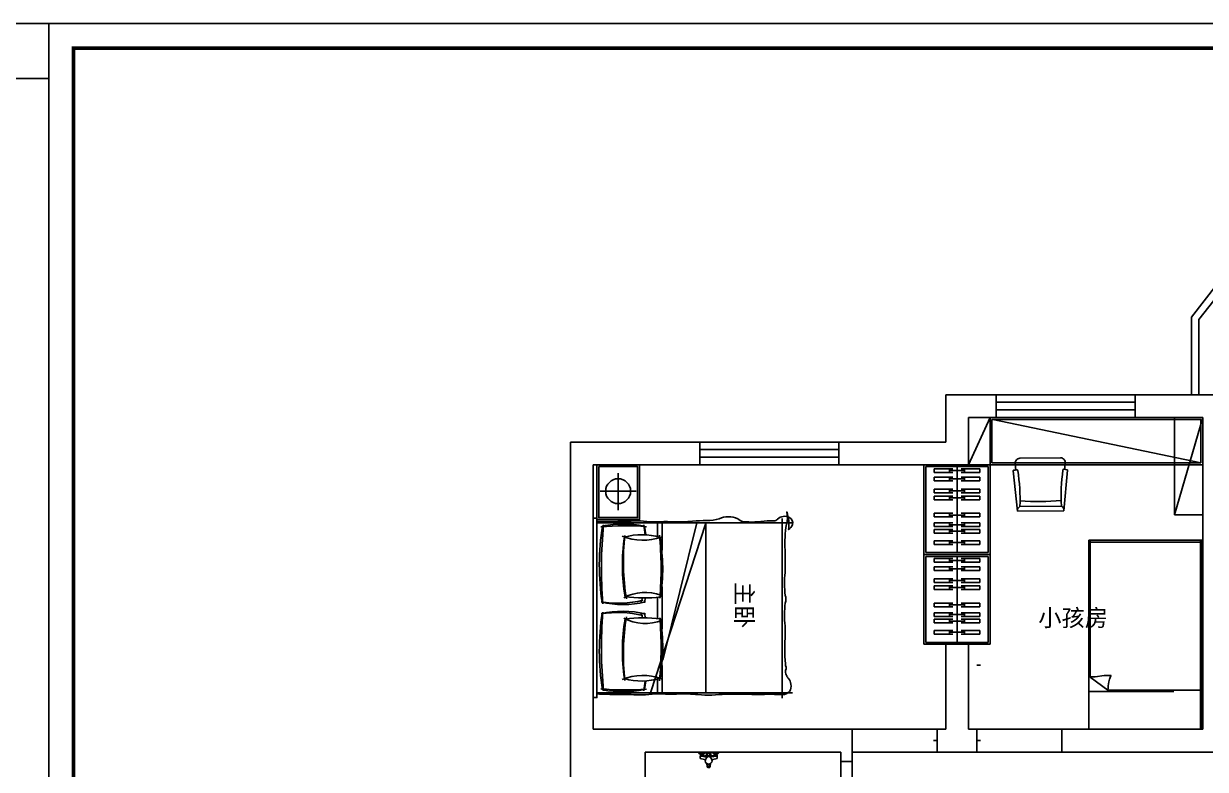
# Model space of a CAD drawing. Header units: millimetres. Extents: x 333665 to 510740, y -473522 to -395501.
# Drawn here: x 466472 to 478974, y -403392 to -395501 of the extents above; entities that cross this region are included whole.
import ezdxf

# ---------------------------------------------------------------- set-up
doc = ezdxf.new("R2010")
doc.units = ezdxf.units.MM
doc.layers.add('0-01图框模板说明', color=2, linetype='Continuous')
doc.layers.add('0-02图框细线', color=136, linetype='Continuous')
doc.styles.add('STYLE1', font='')
doc.styles.get('STYLE1').set_extended_font_data('SimSun')

msp = doc.modelspace()

# ---------------------------------------------------------------- linework, layer by layer
at = {"color": 250, "lineweight": -3}
for p, q in [((479229, -398088.6), (478826.4, -398606.3)), ((478826.4, -398606.3), (479229, -398088.6)), ((479268.1, -398168.6), (478906.4, -398633.7)), ((478826.4, -398606.3), (478826.4, -399428.6)), ((478826.4, -399428.6), (478826.4, -398606.3)), ((478906.4, -398633.7), (478906.4, -399428.6)), ((476226.4, -399428.6), (476761.4, -399428.6)), ((476226.4, -399428.6), (476226.4, -399928.6)), ((476226.4, -399928.6), (476226.4, -399428.6)), ((476226.4, -399428.6), (478826.4, -399428.6)), ((476761.4, -399428.6), (476761.4, -399668.6)), ((478231.4, -399428.6), (476761.4, -399428.6)), ((478231.4, -399428.6), (478231.4, -399668.6)), ((478231.4, -399428.6), (478826.4, -399428.6)), ((478826.4, -399428.6), (479411.4, -399428.6)), ((478231.4, -399508.6), (476761.4, -399508.6)), ((476761.4, -399668.6), (476466.4, -399668.6)), ((476466.4, -399668.6), (476466.4, -400168.6)), ((476696.4, -399668.6), (476466.4, -400168.6)), ((476696.4, -400168.6), (476696.4, -399668.6)), ((478946.4, -399668.6), (476696.4, -399668.6)), ((476696.4, -399668.6), (476696.4, -400168.6)), ((478926.4, -399688.6), (476716.4, -399688.6)), ((476716.4, -399688.6), (476716.4, -400148.6)), ((478926.4, -400148.6), (476726.4, -399688.6)), ((476761.4, -399588.6), (478231.4, -399588.6)), ((476761.4, -399668.6), (478231.4, -399668.6)), ((478231.4, -399668.6), (478946.4, -399668.6)), ((478646.4, -399668.6), (478646.4, -400698.6)), ((478646.4, -400698.6), (478946.4, -399668.6)), ((478926.4, -400148.6), (478926.4, -399688.6)), ((478946.4, -399668.6), (478946.4, -402968.6)), ((478946.4, -400168.6), (478946.4, -399668.6)), ((472256.4, -406888.6), (472256.4, -399928.6)), ((472256.4, -399928.6), (473626.4, -399928.6)), ((472256.4, -406888.6), (472256.4, -399928.6)), ((472256.4, -399928.6), (476226.4, -399928.6)), ((473626.4, -400168.6), (473626.4, -399928.6)), ((473626.4, -399928.6), (475096.4, -399928.6)), ((475096.4, -400168.6), (475096.4, -399928.6)), ((475096.4, -399928.6), (476226.4, -399928.6)), ((473626.4, -400008.6), (475096.4, -400008.6)), ((472496.4, -400168.6), (473626.4, -400168.6)), ((472496.4, -402968.6), (472496.4, -400168.6)), ((473626.4, -400088.6), (475096.4, -400088.6)), ((473626.4, -400168.6), (475096.4, -400168.6)), ((475096.4, -400168.6), (475996.4, -400168.6)), ((475996.4, -400168.6), (475996.4, -402068.6)), ((476696.4, -400168.6), (475996.4, -400168.6)), ((476696.4, -400168.6), (475996.4, -400168.6)), ((475996.4, -400168.6), (475996.4, -401118.6)), ((476676.4, -400188.6), (476016.4, -400188.6)), ((476016.4, -400188.6), (476016.4, -401098.6)), ((476346.4, -401098.6), (476346.4, -400188.6)), ((476676.4, -401098.6), (476676.4, -400188.6)), ((476696.4, -402068.6), (476696.4, -400168.6)), ((476696.4, -400168.6), (478946.4, -400168.6)), ((476696.4, -401118.6), (476696.4, -400168.6)), ((476716.4, -400148.6), (478926.4, -400148.6)), ((476962, -400155.9), (476966.1, -400197.7)), ((476962, -400155.9), (476966.1, -400197.7)), ((476966.1, -400197.7), (476968.8, -400224.3)), ((476966.1, -400197.7), (476968.8, -400224.3)), ((477011.2, -400100.9), (477441.6, -400096.4)), ((477011.2, -400100.9), (477441.6, -400096.4)), ((477488.7, -400192.2), (477486.6, -400218.9)), ((477488.7, -400192.2), (477486.6, -400218.9)), ((477492, -400150.3), (477488.7, -400192.2)), ((477492, -400150.3), (477488.7, -400192.2)), ((472761.4, -400647.9), (472761.4, -400257.9)), ((476104.7, -400212.1), (476104.7, -400251)), ((476104.7, -400212.1), (476267.4, -400212.1)), ((476104.7, -400251), (476267.4, -400251)), ((476104.7, -400299.9), (476104.7, -400338.8)), ((476104.7, -400299.9), (476267.4, -400299.9)), ((476267.4, -400251), (476267.4, -400212.1)), ((476301.1, -400212.1), (476267.4, -400212.1)), ((476267.4, -400231.6), (476346.4, -400231.6)), ((476267.4, -400251), (476301.1, -400251)), ((476267.4, -400338.8), (476267.4, -400299.9)), ((476301.1, -400299.9), (476267.4, -400299.9)), ((476267.4, -400319.4), (476346.4, -400319.4)), ((476425.4, -400231.6), (476346.4, -400231.6)), ((476425.4, -400319.4), (476346.4, -400319.4)), ((476391.7, -400212.1), (476425.4, -400212.1)), ((476425.4, -400251), (476391.7, -400251)), ((476391.7, -400299.9), (476425.4, -400299.9)), ((476425.4, -400251), (476425.4, -400212.1)), ((476588.1, -400212.1), (476425.4, -400212.1)), ((476588.1, -400251), (476425.4, -400251)), ((476425.4, -400338.8), (476425.4, -400299.9)), ((476588.1, -400299.9), (476425.4, -400299.9)), ((476588.1, -400212.1), (476588.1, -400251)), ((476588.1, -400299.9), (476588.1, -400338.8)), ((476939.5, -400233.1), (476987.3, -400661.2)), ((476939.5, -400233.1), (476987.3, -400661.2)), ((477516, -400227.1), (477477.2, -400656)), ((477516, -400227.1), (477477.2, -400656)), ((476104.7, -400338.8), (476267.4, -400338.8)), ((476104.7, -400425.9), (476104.7, -400464.8)), ((476104.7, -400425.9), (476267.4, -400425.9)), ((476267.4, -400338.8), (476301.1, -400338.8)), ((476267.4, -400464.8), (476267.4, -400425.9)), ((476301.1, -400425.9), (476267.4, -400425.9)), ((476267.4, -400445.4), (476346.4, -400445.4)), ((476425.4, -400445.4), (476346.4, -400445.4)), ((476425.4, -400338.8), (476391.7, -400338.8)), ((476391.7, -400425.9), (476425.4, -400425.9)), ((476588.1, -400338.8), (476425.4, -400338.8)), ((476425.4, -400464.8), (476425.4, -400425.9)), ((476588.1, -400425.9), (476425.4, -400425.9)), ((476588.1, -400425.9), (476588.1, -400464.8)), ((472951.4, -400448.6), (472571.4, -400448.6)), ((472571.4, -400448.6), (472951.4, -400448.6)), ((476104.7, -400464.8), (476267.4, -400464.8)), ((476104.7, -400500.1), (476104.7, -400539)), ((476104.7, -400500.1), (476267.4, -400500.1)), ((476104.7, -400539), (476267.4, -400539)), ((476267.4, -400464.8), (476301.1, -400464.8)), ((476267.4, -400539), (476267.4, -400500.1)), ((476301.1, -400500.1), (476267.4, -400500.1)), ((476267.4, -400519.5), (476346.4, -400519.5)), ((476267.4, -400539), (476301.1, -400539)), ((476425.4, -400519.5), (476346.4, -400519.5)), ((476425.4, -400464.8), (476391.7, -400464.8)), ((476391.7, -400500.1), (476425.4, -400500.1)), ((476425.4, -400539), (476391.7, -400539)), ((476588.1, -400464.8), (476425.4, -400464.8)), ((476425.4, -400539), (476425.4, -400500.1)), ((476588.1, -400500.1), (476425.4, -400500.1)), ((476588.1, -400539), (476425.4, -400539)), ((476588.1, -400500.1), (476588.1, -400539)), ((476104.7, -400682.4), (476104.7, -400721.3)), ((476104.7, -400682.4), (476267.4, -400682.4)), ((476267.4, -400721.3), (476267.4, -400682.4)), ((476301.1, -400682.4), (476267.4, -400682.4)), ((476391.7, -400682.4), (476425.4, -400682.4)), ((476425.4, -400721.3), (476425.4, -400682.4)), ((476588.1, -400682.4), (476425.4, -400682.4)), ((476588.1, -400682.4), (476588.1, -400721.3)), ((476987.3, -400661.2), (477477.2, -400656)), ((476987.3, -400661.2), (477477.2, -400656)), ((477012.4, -400610.9), (477451.1, -400606.3)), ((477012.4, -400610.9), (477451.1, -400606.3)), ((472536.4, -400783.5), (474606.5, -400783.5)), ((473104.9, -402583.5), (473688, -400786.3)), ((473176, -400783.5), (473176, -400930.3)), ((473226.8, -401073.4), (473226.8, -400783.5)), ((473232.6, -402236.3), (473595.3, -400783.5)), ((473688, -402583.5), (473688, -400783.5)), ((474496.4, -402637.3), (474496.4, -400736.8)), ((476104.7, -400721.3), (476267.4, -400721.3)), ((476104.7, -400784.3), (476104.7, -400823.2)), ((476104.7, -400784.3), (476267.4, -400784.3)), ((476267.4, -400701.9), (476346.4, -400701.9)), ((476267.4, -400721.3), (476301.1, -400721.3)), ((476267.4, -400823.2), (476267.4, -400784.3)), ((476301.1, -400784.3), (476267.4, -400784.3)), ((476267.4, -400803.8), (476346.4, -400803.8)), ((476425.4, -400701.9), (476346.4, -400701.9)), ((476425.4, -400803.8), (476346.4, -400803.8)), ((476425.4, -400721.3), (476391.7, -400721.3)), ((476391.7, -400784.3), (476425.4, -400784.3)), ((476588.1, -400721.3), (476425.4, -400721.3)), ((476425.4, -400823.2), (476425.4, -400784.3)), ((476588.1, -400784.3), (476425.4, -400784.3)), ((476588.1, -400784.3), (476588.1, -400823.2)), ((478646.4, -400698.6), (478946.4, -400698.6)), ((476104.7, -400823.2), (476267.4, -400823.2)), ((476104.7, -400853.7), (476104.7, -400892.6)), ((476104.7, -400853.7), (476267.4, -400853.7)), ((476104.7, -400892.6), (476267.4, -400892.6)), ((476267.4, -400823.2), (476301.1, -400823.2)), ((476267.4, -400892.6), (476267.4, -400853.7)), ((476301.1, -400853.7), (476267.4, -400853.7)), ((476267.4, -400873.1), (476346.4, -400873.1)), ((476267.4, -400892.6), (476301.1, -400892.6)), ((476425.4, -400873.1), (476346.4, -400873.1)), ((476425.4, -400823.2), (476391.7, -400823.2)), ((476391.7, -400853.7), (476425.4, -400853.7)), ((476425.4, -400892.6), (476391.7, -400892.6)), ((476588.1, -400823.2), (476425.4, -400823.2)), ((476425.4, -400892.6), (476425.4, -400853.7)), ((476588.1, -400853.7), (476425.4, -400853.7)), ((476588.1, -400892.6), (476425.4, -400892.6)), ((476588.1, -400853.7), (476588.1, -400892.6)), ((476104.7, -400972.9), (476104.7, -401011.8)), ((476104.7, -400972.9), (476267.4, -400972.9)), ((476104.7, -401011.8), (476267.4, -401011.8)), ((476267.4, -401011.8), (476267.4, -400972.9)), ((476301.1, -400972.9), (476267.4, -400972.9)), ((476267.4, -400992.3), (476346.4, -400992.3)), ((476267.4, -401011.8), (476301.1, -401011.8)), ((476425.4, -400992.3), (476346.4, -400992.3)), ((476391.7, -400972.9), (476425.4, -400972.9)), ((476425.4, -401011.8), (476391.7, -401011.8)), ((476425.4, -401011.8), (476425.4, -400972.9)), ((476588.1, -400972.9), (476425.4, -400972.9)), ((476588.1, -401011.8), (476425.4, -401011.8)), ((476588.1, -400972.9), (476588.1, -401011.8)), ((477741.4, -400968.6), (478641.4, -400968.6)), ((477741.4, -402968.6), (477741.4, -400968.6)), ((475996.4, -401118.6), (476696.4, -401118.6)), ((475996.4, -401118.6), (476696.4, -401118.6)), ((476696.4, -401118.6), (475996.4, -401118.6)), ((475996.4, -401118.6), (475996.4, -402068.6)), ((476016.4, -401098.6), (476676.4, -401098.6)), ((476676.4, -401138.6), (476016.4, -401138.6)), ((476016.4, -401138.6), (476016.4, -402048.6)), ((476104.7, -401162.1), (476104.7, -401201)), ((476104.7, -401162.1), (476267.4, -401162.1)), ((476267.4, -401201), (476267.4, -401162.1)), ((476301.1, -401162.1), (476267.4, -401162.1)), ((476267.4, -401181.6), (476346.4, -401181.6)), ((476346.4, -402048.6), (476346.4, -401138.6)), ((476425.4, -401181.6), (476346.4, -401181.6)), ((476391.7, -401162.1), (476425.4, -401162.1)), ((476425.4, -401201), (476425.4, -401162.1)), ((476588.1, -401162.1), (476425.4, -401162.1)), ((476588.1, -401162.1), (476588.1, -401201)), ((476676.4, -402048.6), (476676.4, -401138.6)), ((476696.4, -402068.6), (476696.4, -401118.6)), ((476104.7, -401201), (476267.4, -401201)), ((476104.7, -401249.9), (476104.7, -401288.8)), ((476104.7, -401249.9), (476267.4, -401249.9)), ((476104.7, -401288.8), (476267.4, -401288.8)), ((476267.4, -401201), (476301.1, -401201)), ((476267.4, -401288.8), (476267.4, -401249.9)), ((476301.1, -401249.9), (476267.4, -401249.9)), ((476267.4, -401269.4), (476346.4, -401269.4)), ((476267.4, -401288.8), (476301.1, -401288.8)), ((476425.4, -401269.4), (476346.4, -401269.4)), ((476425.4, -401201), (476391.7, -401201)), ((476391.7, -401249.9), (476425.4, -401249.9)), ((476425.4, -401288.8), (476391.7, -401288.8)), ((476588.1, -401201), (476425.4, -401201)), ((476425.4, -401288.8), (476425.4, -401249.9)), ((476588.1, -401249.9), (476425.4, -401249.9)), ((476588.1, -401288.8), (476425.4, -401288.8)), ((476588.1, -401249.9), (476588.1, -401288.8)), ((476104.7, -401375.9), (476104.7, -401414.8)), ((476104.7, -401375.9), (476267.4, -401375.9)), ((476104.7, -401414.8), (476267.4, -401414.8)), ((476267.4, -401414.8), (476267.4, -401375.9)), ((476301.1, -401375.9), (476267.4, -401375.9)), ((476267.4, -401395.4), (476346.4, -401395.4)), ((476267.4, -401414.8), (476301.1, -401414.8)), ((476425.4, -401395.4), (476346.4, -401395.4)), ((476391.7, -401375.9), (476425.4, -401375.9)), ((476425.4, -401414.8), (476391.7, -401414.8)), ((476425.4, -401414.8), (476425.4, -401375.9)), ((476588.1, -401375.9), (476425.4, -401375.9)), ((476588.1, -401414.8), (476425.4, -401414.8)), ((476588.1, -401375.9), (476588.1, -401414.8)), ((477741.4, -401370.9), (477741.4, -401567.2)), ((473176, -401571.7), (473176, -401795.3)), ((473226.8, -401906.9), (473226.8, -401460.1)), ((476104.7, -401450.1), (476104.7, -401489)), ((476104.7, -401450.1), (476267.4, -401450.1)), ((476104.7, -401489), (476267.4, -401489)), ((476267.4, -401489), (476267.4, -401450.1)), ((476301.1, -401450.1), (476267.4, -401450.1)), ((476267.4, -401469.5), (476346.4, -401469.5)), ((476267.4, -401489), (476301.1, -401489)), ((476425.4, -401469.5), (476346.4, -401469.5)), ((476391.7, -401450.1), (476425.4, -401450.1)), ((476425.4, -401489), (476391.7, -401489)), ((476425.4, -401489), (476425.4, -401450.1)), ((476588.1, -401450.1), (476425.4, -401450.1)), ((476588.1, -401489), (476425.4, -401489)), ((476588.1, -401450.1), (476588.1, -401489)), ((476104.7, -401632.4), (476104.7, -401671.3)), ((476104.7, -401632.4), (476267.4, -401632.4)), ((476104.7, -401671.3), (476267.4, -401671.3)), ((476267.4, -401671.3), (476267.4, -401632.4)), ((476301.1, -401632.4), (476267.4, -401632.4)), ((476267.4, -401651.9), (476346.4, -401651.9)), ((476267.4, -401671.3), (476301.1, -401671.3)), ((476425.4, -401651.9), (476346.4, -401651.9)), ((476391.7, -401632.4), (476425.4, -401632.4)), ((476425.4, -401671.3), (476391.7, -401671.3)), ((476425.4, -401671.3), (476425.4, -401632.4)), ((476588.1, -401632.4), (476425.4, -401632.4)), ((476588.1, -401671.3), (476425.4, -401671.3)), ((476588.1, -401632.4), (476588.1, -401671.3)), ((476104.7, -401734.3), (476104.7, -401773.2)), ((476104.7, -401734.3), (476267.4, -401734.3)), ((476104.7, -401773.2), (476267.4, -401773.2)), ((476104.7, -401803.7), (476104.7, -401842.6)), ((476104.7, -401803.7), (476267.4, -401803.7)), ((476267.4, -401773.2), (476267.4, -401734.3)), ((476301.1, -401734.3), (476267.4, -401734.3)), ((476267.4, -401753.8), (476346.4, -401753.8)), ((476267.4, -401773.2), (476301.1, -401773.2)), ((476267.4, -401842.6), (476267.4, -401803.7)), ((476301.1, -401803.7), (476267.4, -401803.7)), ((476425.4, -401753.8), (476346.4, -401753.8)), ((476391.7, -401734.3), (476425.4, -401734.3)), ((476425.4, -401773.2), (476391.7, -401773.2)), ((476391.7, -401803.7), (476425.4, -401803.7)), ((476425.4, -401773.2), (476425.4, -401734.3)), ((476588.1, -401734.3), (476425.4, -401734.3)), ((476588.1, -401773.2), (476425.4, -401773.2)), ((476425.4, -401842.6), (476425.4, -401803.7)), ((476588.1, -401803.7), (476425.4, -401803.7)), ((476588.1, -401734.3), (476588.1, -401773.2)), ((476588.1, -401803.7), (476588.1, -401842.6)), ((476104.7, -401842.6), (476267.4, -401842.6)), ((476104.7, -401922.9), (476104.7, -401961.8)), ((476104.7, -401922.9), (476267.4, -401922.9)), ((476267.4, -401823.1), (476346.4, -401823.1)), ((476267.4, -401842.6), (476301.1, -401842.6)), ((476267.4, -401961.8), (476267.4, -401922.9)), ((476301.1, -401922.9), (476267.4, -401922.9)), ((476267.4, -401942.3), (476346.4, -401942.3)), ((476425.4, -401823.1), (476346.4, -401823.1)), ((476425.4, -401942.3), (476346.4, -401942.3)), ((476425.4, -401842.6), (476391.7, -401842.6)), ((476391.7, -401922.9), (476425.4, -401922.9)), ((476588.1, -401842.6), (476425.4, -401842.6)), ((476425.4, -401961.8), (476425.4, -401922.9)), ((476588.1, -401922.9), (476425.4, -401922.9)), ((476588.1, -401922.9), (476588.1, -401961.8)), ((475996.4, -402068.6), (476696.4, -402068.6)), ((475996.4, -402068.6), (476696.4, -402068.6)), ((476016.4, -402048.6), (476676.4, -402048.6)), ((476104.7, -401961.8), (476267.4, -401961.8)), ((476226.4, -402968.6), (476226.4, -402068.6)), ((476267.4, -401961.8), (476301.1, -401961.8)), ((476425.4, -401961.8), (476391.7, -401961.8)), ((476588.1, -401961.8), (476425.4, -401961.8)), ((476466.4, -402968.6), (476466.4, -402068.6)), ((473226.8, -402583.5), (473226.8, -402293.7)), ((476596.4, -402288.6), (476556.4, -402288.6)), ((473176, -402436.7), (473176, -402583.5)), ((477756.4, -402416.7), (477942.9, -402553.6)), ((477808.3, -402412.2), (477903.8, -402398.6)), ((477903.8, -402398.6), (477976.3, -402400.3)), ((477741.4, -402568.6), (478641.4, -402568.6)), ((478941.4, -402968.6), (478941.4, -402518.6)), ((472536.4, -402583.5), (474606.5, -402583.5)), ((472496.4, -402968.6), (475236.4, -402968.6)), ((475236.4, -403208.6), (475236.4, -402968.6)), ((475236.4, -403208.6), (475236.4, -402968.6)), ((475236.4, -402968.6), (476136.4, -402968.6)), ((476136.4, -403208.6), (476136.4, -402968.6)), ((476136.4, -402968.6), (476226.4, -402968.6)), ((476136.4, -402968.6), (476136.4, -403208.6)), ((476556.4, -402968.6), (476466.4, -402968.6)), ((476556.4, -403208.6), (476556.4, -402968.6)), ((476556.4, -402968.6), (477456.4, -402968.6)), ((476556.4, -403208.6), (476556.4, -402968.6)), ((477456.4, -403208.6), (477456.4, -402968.6)), ((477456.4, -402968.6), (478946.4, -402968.6)), ((477456.4, -402968.6), (477456.4, -403208.6)), ((478941.4, -402968.6), (477741.4, -402968.6)), ((476136.4, -403088.6), (476096.4, -403088.6)), ((476556.4, -403088.6), (476596.4, -403088.6)), ((473046.4, -403538.6), (473046.4, -403208.6)), ((473046.4, -403208.6), (475116.4, -403208.6)), ((473612, -403208.6), (473612, -403216.2)), ((473612, -403216.2), (473631, -403235.2)), ((473612, -403216.2), (473680.4, -403216.2)), ((473628.1, -403253.3), (473628.1, -403277)), ((473632.9, -403253.3), (473628.1, -403253.3)), ((473628.1, -403277), (473676.6, -403289.4)), ((473631, -403235.2), (473632.9, -403235.2)), ((473632.9, -403240), (473631, -403241.9)), ((473631, -403241.9), (473631, -403249.5)), ((473634.8, -403241.9), (473631, -403241.9)), ((473631, -403249.5), (473632.9, -403251.4)), ((473631, -403249.5), (473634.8, -403249.5)), ((473632.9, -403235.2), (473632.9, -403240)), ((473632.9, -403235.2), (473646.2, -403235.2)), ((473632.9, -403240), (473646.2, -403240)), ((473632.9, -403253.3), (473632.9, -403251.4)), ((473632.9, -403251.4), (473646.2, -403251.4)), ((473659.5, -403253.3), (473632.9, -403253.3)), ((473634.8, -403241.9), (473637.6, -403240)), ((473634.8, -403249.5), (473634.8, -403241.9)), ((473634.8, -403249.5), (473636.7, -403251.4)), ((473641.4, -403240), (473643.3, -403241.9)), ((473643.3, -403249.5), (473641.4, -403251.4)), ((473643.3, -403241.9), (473646.2, -403241.9)), ((473643.3, -403241.9), (473643.3, -403249.5)), ((473643.3, -403249.5), (473646.2, -403249.5)), ((473659.5, -403235.2), (473646.2, -403235.2)), ((473659.5, -403240), (473646.2, -403240)), ((473649, -403241.9), (473646.2, -403241.9)), ((473649, -403249.5), (473646.2, -403249.5)), ((473659.5, -403251.4), (473646.2, -403251.4)), ((473650.9, -403240), (473649, -403241.9)), ((473649, -403241.9), (473649, -403249.5)), ((473649, -403249.5), (473650.9, -403251.4)), ((473657.6, -403241.9), (473654.7, -403240)), ((473657.6, -403249.5), (473655.7, -403251.4)), ((473657.6, -403241.9), (473661.4, -403241.9)), ((473657.6, -403249.5), (473657.6, -403241.9)), ((473661.4, -403249.5), (473657.6, -403249.5)), ((473661.4, -403235.2), (473659.5, -403235.2)), ((473659.5, -403235.2), (473659.5, -403240)), ((473659.5, -403240), (473661.4, -403241.9)), ((473661.4, -403249.5), (473659.5, -403251.4)), ((473659.5, -403253.3), (473659.5, -403251.4)), ((473669.9, -403253.3), (473659.5, -403253.3)), ((473680.4, -403216.2), (473661.4, -403235.2)), ((473661.4, -403241.9), (473661.4, -403249.5)), ((473680.4, -403216.2), (473680.4, -403208.6)), ((473702.1, -403265.2), (473690.9, -403278.3)), ((473696.5, -403208.6), (473696.5, -403252.3)), ((473696.5, -403252.3), (473703.3, -403252.3)), ((473707, -403214.3), (473704.1, -403250.4)), ((473704.1, -403250.4), (473718.4, -403250.4)), ((473704.1, -403256.1), (473704.1, -403259.6)), ((473704.1, -403256.1), (473718.4, -403256.1)), ((473706, -403226.4), (473706, -403208.6)), ((473709.3, -403214.4), (473706.5, -403250.5)), ((473707, -403214.3), (473718.4, -403214.3)), ((473707, -403216.2), (473718.4, -403216.2)), ((473729.8, -403214.3), (473718.4, -403214.3)), ((473729.8, -403216.2), (473718.4, -403216.2)), ((473732.6, -403250.4), (473718.4, -403250.4)), ((473732.6, -403256.1), (473718.4, -403256.1)), ((473727.4, -403214.4), (473730.3, -403250.5)), ((473729.8, -403214.3), (473732.6, -403250.4)), ((473730.7, -403226.4), (473730.7, -403208.6)), ((473732.6, -403256.1), (473732.6, -403259.6)), ((473740.2, -403252.3), (473733.5, -403252.3)), ((473734.7, -403265.2), (473745.9, -403278.3)), ((473740.2, -403208.6), (473740.2, -403252.3)), ((473758.3, -403216.2), (473758.3, -403208.6)), ((473758.3, -403216.2), (473777.3, -403235.2)), ((473826.7, -403216.2), (473758.3, -403216.2)), ((473810.5, -403277), (473762.1, -403289.4)), ((473768.7, -403253.3), (473779.2, -403253.3)), ((473777.3, -403235.2), (473779.2, -403235.2)), ((473779.2, -403240), (473777.3, -403241.9)), ((473777.3, -403241.9), (473777.3, -403249.5)), ((473781.1, -403241.9), (473777.3, -403241.9)), ((473777.3, -403249.5), (473779.2, -403251.4)), ((473777.3, -403249.5), (473781.1, -403249.5)), ((473779.2, -403235.2), (473779.2, -403240)), ((473779.2, -403235.2), (473792.5, -403235.2)), ((473779.2, -403240), (473792.5, -403240)), ((473779.2, -403253.3), (473779.2, -403251.4)), ((473779.2, -403251.4), (473792.5, -403251.4)), ((473779.2, -403253.3), (473805.8, -403253.3)), ((473781.1, -403241.9), (473783.9, -403240)), ((473781.1, -403249.5), (473781.1, -403241.9)), ((473781.1, -403249.5), (473783, -403251.4)), ((473787.7, -403240), (473789.6, -403241.9)), ((473789.6, -403249.5), (473787.7, -403251.4)), ((473789.6, -403241.9), (473792.5, -403241.9)), ((473789.6, -403241.9), (473789.6, -403249.5)), ((473789.6, -403249.5), (473792.5, -403249.5)), ((473805.8, -403235.2), (473792.5, -403235.2)), ((473805.8, -403240), (473792.5, -403240)), ((473795.3, -403241.9), (473792.5, -403241.9)), ((473795.3, -403249.5), (473792.5, -403249.5)), ((473805.8, -403251.4), (473792.5, -403251.4)), ((473797.2, -403240), (473795.3, -403241.9)), ((473795.3, -403241.9), (473795.3, -403249.5)), ((473795.3, -403249.5), (473797.2, -403251.4)), ((473803.9, -403241.9), (473801, -403240)), ((473803.9, -403249.5), (473802, -403251.4)), ((473803.9, -403249.5), (473803.9, -403241.9)), ((473803.9, -403241.9), (473807.7, -403241.9)), ((473807.7, -403249.5), (473803.9, -403249.5)), ((473805.8, -403235.2), (473805.8, -403240)), ((473807.7, -403235.2), (473805.8, -403235.2)), ((473805.8, -403240), (473807.7, -403241.9)), ((473807.7, -403249.5), (473805.8, -403251.4)), ((473805.8, -403253.3), (473805.8, -403251.4)), ((473805.8, -403253.3), (473810.5, -403253.3)), ((473826.7, -403216.2), (473807.7, -403235.2)), ((473807.7, -403241.9), (473807.7, -403249.5)), ((473810.5, -403253.3), (473810.5, -403277)), ((473826.7, -403208.6), (473826.7, -403216.2)), ((475116.4, -403308.6), (475116.4, -403208.6)), ((475116.4, -403308.6), (475236.4, -403308.6)), ((475116.4, -403308.6), (475116.4, -404008.6)), ((476136.4, -403208.6), (475236.4, -403208.6)), ((475236.4, -403308.6), (475236.4, -403208.6)), ((475236.4, -403308.6), (475236.4, -404008.6)), ((476556.4, -403208.6), (476136.4, -403208.6)), ((477456.4, -403208.6), (476556.4, -403208.6)), ((479066.4, -403208.6), (477456.4, -403208.6)), ((473700.6, -403333.2), (473703.2, -403359.7)), ((473701.4, -403333.6), (473704.1, -403355.9)), ((473706.4, -403335.8), (473707.9, -403347.3)), ((473732.4, -403335), (473730.7, -403347.3)), ((473737.4, -403332.4), (473734.5, -403355.9)), ((473738.1, -403332), (473735.5, -403359.7))]:
    msp.add_line(p, q, dxfattribs=at)
at = {"color": 1, "lineweight": -3}
msp.add_lwpolyline([(466203.7, -395501.4), (466739.6, -395501.4), (466739.6, -396082.2), (466203.7, -396082.2)], close=True, dxfattribs=at)
at = {"color": 250, "lineweight": -3}
for points in [[(472536.4, -400168.6), (472986.4, -400168.6), (472986.4, -400748.6), (472536.4, -400748.6)], [(472556.4, -400188.6), (472966.4, -400188.6), (472966.4, -400728.6), (472556.4, -400728.6)]]:
    msp.add_lwpolyline(points, close=True, dxfattribs=at)
for points in [[(474038.9, -402597.9, -0.0115012), (474174.5, -402599, 0.0278868), (474328.3, -402597.6, -0.0116449), (474500.1, -402601.6, 0.522577), (474587.4, -402490.6, 0.1440207), (474563.6, -402432.5, -0.1732386), (474545.1, -402399.3, -0.1674813), (474539.8, -402391.2, -0.1594928), (474533.3, -402343.5, 0.2760263), (474533.2, -402297, 0.0589453), (474527, -402233.2, -0.0196753), (474529, -401974.3, 0.0236279), (474526.9, -401874.3, -0.0558967), (474529.3, -401632.2, 0.0535275), (474536.1, -401591.7, 0.0535275), (474529.3, -401551.2, -0.0558967), (474526.9, -401309.1, 0.0099468), (474529, -401071.5, -0.0369473), (474527, -400933.7, -0.0364418), (474542.1, -400798.7, 0.141351), (474544.6, -400667.9, -0.1193462), (474564.9, -400855.4, 0.1238915), (474606.4, -400802.1, 0.3758903), (474573.1, -400727.9, 0.3294465), (474448.3, -400744.8, -0.2111337), (474407.3, -400761.7, 0.0248882), (474270.3, -400768.5, -0.0621902), (474143.1, -400773.2, -0.2182332), (474026.9, -400740.5, 0.123513), (473927, -400719.2, 0.129887), (473831.1, -400739.9, -0.0950634), (473698.7, -400759.7, 0.0164979), (473548.7, -400765.3, -0.0394122), (473342.7, -400773.1, 0.0255083), (473188.5, -400773.1, -0.0384575), (473064.8, -400770.5, 0.0589577), (472927.7, -400763.9, 0.0026702), (472699.2, -400768.6, 0.0138483), (472536.4, -400770.3, 0.0112918)], [(472536.4, -402594.1, 0.0185671), (472754.6, -402598.4, 0.0026702), (472983.1, -402603.2, 0.0589577), (473120.2, -402596.5, -0.0384575), (473243.9, -402594, 0.0255083), (473398.1, -402594, -0.0394122), (473604.1, -402601.7, 0.0164979), (473754.1, -402607.3)], [(473754.1, -402607.3, -0.0375524), (474038.9, -402597.9)]]:
    msp.add_lwpolyline(points, format="xyb", dxfattribs=at)
for points in [[(472496.4, -400733.5), (472536.4, -400733.5), (472536.4, -402633.5), (472496.4, -402633.5), (472496.4, -400733.5), (472536.4, -400733.5)], [(478941.4, -402968.6), (478941.4, -400968.6), (477741.4, -400968.6)], [(478921.4, -402968.6), (478921.4, -400988.6), (477741.4, -400988.6)], [(477942.9, -402553.6), (478921.4, -402555.6), (478921.4, -400968.6), (477756.4, -400968.6), (477756.4, -402416.7)], [(477741.4, -402568.6), (478641.4, -402568.6)]]:
    msp.add_lwpolyline(points, dxfattribs=at)
msp.add_circle((472761.4, -400448.6), 131.9, dxfattribs=at)
for centre, radius, start, end in [((477011.7, -400150.9), 50, 90.60026, 185.70242), ((477011.7, -400150.9), 50, 90.60026, 185.70242), ((477442.1, -400146.4), 50, 355.49809, 90.60026), ((477442.1, -400146.4), 50, 355.49809, 90.60026), ((476944.5, -400232.6), 5, 89.97511, 185.70242), ((476944.5, -400232.6), 5, 89.97511, 185.70242), ((476944.5, -400138.7), 89, 269.97511, 290.45307), ((476944.5, -400138.7), 89, 269.97511, 290.45307), ((476979.1, -400231.4), 10, 7.99595, 110.45307), ((476979.1, -400231.4), 10, 7.99595, 110.45307), ((474921.1, -400548), 2092.2, 358.27806, 8.74312), ((474921.1, -400548), 2092.2, 358.27806, 8.74312), ((479540.6, -400499.6), 2092.2, 172.45739, 182.92245), ((479540.6, -400499.6), 2092.2, 172.45739, 182.92245), ((477476.4, -400226.2), 10, 70.74744, 173.20456), ((477476.4, -400226.2), 10, 70.74744, 173.20456), ((477509, -400132.7), 89, 250.74744, 271.2254), ((477509, -400132.7), 89, 250.74744, 271.2254), ((477511, -400226.7), 5, 355.49809, 91.2254), ((477511, -400226.7), 5, 355.49809, 91.2254), ((477209.4, -398117.8), 2441, 265.41144, 275.61172), ((477209.4, -398117.8), 2441, 265.41144, 275.61172), ((477033, -400652.6), 46.5, 116.29724, 190.57845), ((477033, -400652.6), 46.5, 116.29724, 190.57845), ((477431.3, -400648.5), 46.5, 350.62206, 64.90327), ((477431.3, -400648.5), 46.5, 350.62206, 64.90327), ((475057.8, -401234.8), 2495.8, 170.32943, 189.20421), ((472829.8, -403444.9), 2630.3, 84.96355, 95.51745), ((477310.2, -401267.8), 4725.6, 174.37345, 184.51136), ((472809.3, -402035.3), 1238, 79.36162, 99.85155), ((471965.8, -401026.1), 1088.8, 6.09717, 11.63391), ((471702.9, -401079.9), 1360.3, 7.14598, 11.07658), ((473024, -400395), 573.1, 247.46258, 289.88393), ((474826.9, -401230), 2021, 171.61444, 189.5593), ((475234.1, -401199.3), 2417.1, 173.27098, 189.27803), ((473010.8, -401571.3), 661.9, 72.85913, 106.07365), ((469264.5, -401264.2), 3950.9, 355.41614, 5.10648), ((471161.1, -401271), 2071.5, 351.75939, 9.22924), ((473046.9, -402000.4), 481.3, 69.60253, 118.07993), ((473031.8, -400073.5), 1505.1, 262.44671, 276.84862), ((472813.6, -400629.5), 1018.5, 256.76262, 283.379), ((472761.5, -400542.9), 1091.3, 260.47988, 283.86928), ((472360.4, -401361), 695.2, 337.03243, 341.76163), ((472200.2, -401417.3), 863.1, 345.67944, 349.23287), ((475057.8, -402132.3), 2495.8, 170.79579, 189.67057), ((472813.6, -402737.5), 1018.5, 76.621, 103.23738), ((472761.5, -402824.1), 1091.3, 76.13072, 99.52012), ((477310.2, -402099.2), 4725.6, 175.48864, 185.62655), ((474826.9, -402137.1), 2021, 170.4407, 188.38556), ((475234.1, -402167.7), 2417.1, 170.72197, 186.72902), ((473046.9, -401366.6), 481.3, 241.92007, 291.95242), ((473031.8, -403293.5), 1505.1, 83.15138, 97.55329), ((472360.4, -402006), 695.2, 18.23837, 22.96757), ((472200.2, -401949.7), 863.1, 10.76713, 14.32056), ((469264.5, -402102.9), 3950.9, 354.89352, 4.58386), ((471161.1, -402096), 2071.5, 350.77076, 8.24061), ((473024, -402972), 573.1, 70.11607, 112.53742), ((473010.8, -401795.8), 661.9, 253.92635, 287.14087), ((477782.9, -402233.9), 180.1, 261.55834, 278.13558), ((478121.9, -402497.7), 172.4, 160.05221, 169.40554), ((478320.2, -402569.7), 383.3, 153.78283, 160.05221), ((472829.8, -399922.1), 2630.3, 264.48255, 275.03645), ((472809.3, -401331.7), 1238, 260.14845, 280.63838), ((471965.8, -402341), 1088.8, 348.36609, 353.90283), ((471702.9, -402287.1), 1360.3, 348.92342, 352.85402), ((478516.8, -402571.6), 574.1, 169.40554, 178.21128), ((473721.4, -403547.3), 300.8, 94.74006, 102.16025), ((473673.6, -403246.8), 11.4, 214.79603, 261.19321), ((473679.5, -403207.9), 46.4, 258.15998, 286.61191), ((473678.6, -403214.2), 44.3, 261.19321, 300.72256), ((473669, -403319.2), 30.8, 61.68836, 75.69972), ((473718.4, -403301.7), 36.1, 139.55423, 40.44577), ((473689.4, -403241.2), 11.7, 286.61191, 307.71193), ((473719, -403274.2), 25.6, 128.01803, 182.6898), ((473695.6, -403259.6), 8.55, 319.55423, 0), ((473707.9, -403253.3), 4.75, 143.1301, 216.8699), ((473718.4, -403235.7), 24.2, 61.92751, 118.07249), ((473728.8, -403253.3), 4.75, 323.1301, 36.8699), ((473741.2, -403259.6), 8.55, 180, 220.44577), ((473719.7, -403274.2), 25.6, 352.76717, 57.19187), ((473760, -403214.2), 44.3, 239.27744, 278.80679), ((473721.4, -403547.3), 300.8, 77.83975, 86.40812), ((473749.3, -403241.2), 11.7, 219.23177, 253.38809), ((473759.2, -403207.9), 46.4, 253.38809, 281.84002), ((473769.7, -403319.2), 30.8, 104.30028, 121.86242), ((473765.1, -403246.8), 11.4, 278.80679, 325.20397), ((473721, -403358), 18, 185.49232, 264.50768), ((473722.5, -403347.2), 20.4, 205.31969, 260.94052), ((473721.4, -403353.8), 17.5, 186.98106, 263.01894), ((473718.8, -403345.9), 11, 187.59464, 272.79421), ((473719.9, -403345.9), 11, 267.20579, 352.40536), ((473716.1, -403347.2), 20.4, 279.05948, 334.68031), ((473717.2, -403353.8), 17.5, 276.98106, 353.01894), ((473717.6, -403358), 18, 275.49232, 354.50768)]:
    msp.add_arc(centre, radius, start, end, dxfattribs=at)
at = {"layer": '0-01图框模板说明', "color": 2, "const_width": 37.5}
msp.add_lwpolyline([(488213.3, -395760.2), (488213.3, -410610.7), (466998.3, -410610.7), (466998.3, -395760.2)], close=True, dxfattribs=at)
at = {"layer": '0-02图框细线'}
msp.add_lwpolyline([(488472.1, -395501.4), (488472.1, -410869.4), (466739.6, -410869.4), (466739.6, -395501.4)], close=True, dxfattribs=at)

# ---------------------------------------------------------------- texts
at = {"color": 250, "lineweight": -3, "style": 'STYLE1'}
msp.add_text('小孩房', height=180, dxfattribs=at).set_placement((477206.4, -401878.6))
at = {"color": 250, "lineweight": -3, "insert": (474185.4, -401409), "char_height": 180, "width": 4338.102, "attachment_point": 1, "rotation": 270, "style": 'STYLE1'}
msp.add_mtext('{\\C2;主卧}', dxfattribs=at)

doc.saveas('drawing.dxf')
